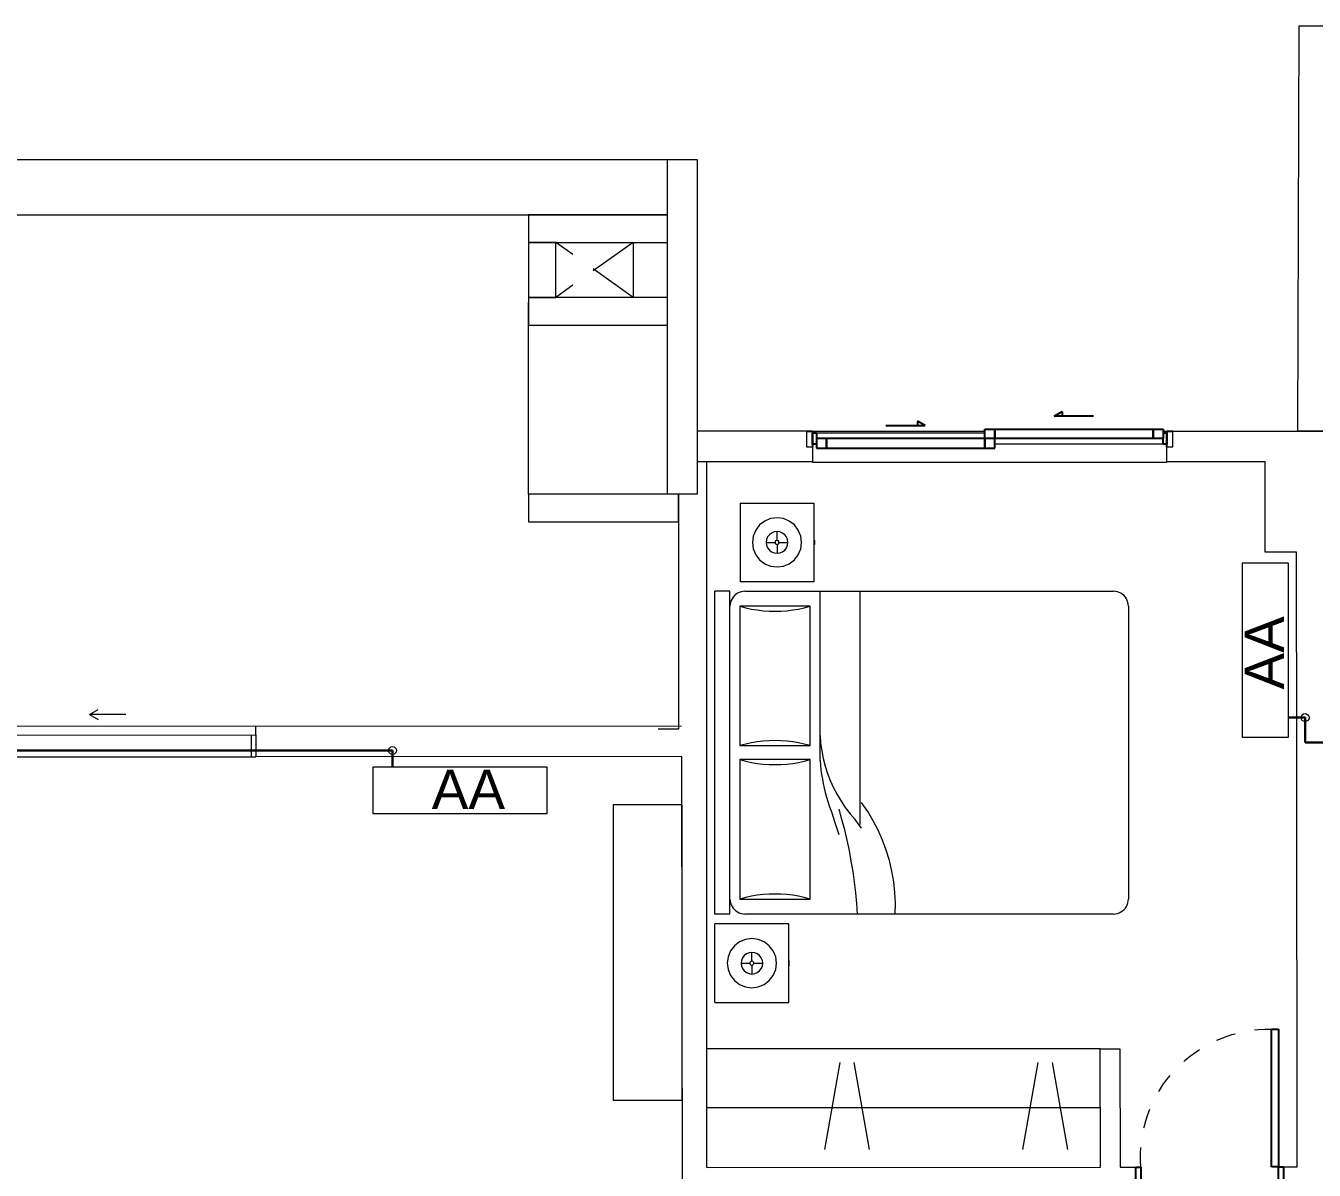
# Model space of a CAD drawing. Header units: millimetres. Extents: x 539 to 842, y -453 to -96.
# Drawn here: x 800.24 to 806.79, y -232.43 to -226.62 of the extents above; entities that cross this region are included whole.
import ezdxf

# ---------------------------------------------------------------- set-up
doc = ezdxf.new("R2010")
doc.units = ezdxf.units.MM
doc.header["$LTSCALE"] = 0.1
for name, pattern in [('CONTINUA', [0]), ('HIDDEN', [0.375, 0.25, -0.125]), ('Trazo', [0.00635, 0.003175, -0.003175])]:
    doc.linetypes.add(name, pattern=pattern)
doc.layers.get('0').update_dxf_attribs({"lineweight": 5})
doc.layers.add('00-Secundario', color=24, linetype='Continuous')
for name, color, linetype, lineweight in [('A-DOOR', 7, 'Continuous', 5), ('A-DOOR-FRAM', 7, 'Continuous', 5), ('A-GLAZ', 7, 'Continuous', 5), ('A-GLAZ-SILL', 7, 'Continuous', 5), ('Arq-Equipamiento', 250, 'Continuous', 5), ('MUEBLES', 250, 'Continuous', 5)]:
    doc.layers.add(name, color=color, linetype=linetype, lineweight=lineweight)
doc.layers.add('A-DOOR-HDLN', color=5, linetype='Trazo', lineweight=5, true_color=0x0000ff)
doc.styles.get("Standard").update_dxf_attribs({"font": 'arial.ttf'})

# ---------------------------------------------------------------- blocks, each defined once
blk = doc.blocks.new('Family5 - Puerta OPBLAK - Dormitorio-2880729-1-TORRE-ARQ-PB')
at = {"layer": 'A-DOOR', "color": 8, "lineweight": 25}
for p, q in [((-0.35, 0.05), (-0.375, 0.05)), ((-0.375, 0.05), (-0.375, -0.05)), ((-0.35, -0.05), (-0.35, 0.05)), ((0.375, 0.05), (0.35, 0.05)), ((0.35, 0.05), (0.35, -0.05)), ((0.375, -0.05), (0.375, 0.05)), ((-0.375, -0.05), (-0.35, -0.05)), ((0.35, -0.05), (0.315, -0.05)), ((0.315, -0.05), (0.315, -0.75)), ((0.35, -0.75), (0.35, -0.05)), ((0.35, -0.05), (0.375, -0.05)), ((0.315, -0.75), (0.35, -0.75))]:
    blk.add_line(p, q, dxfattribs=at)
at = {"layer": 'A-DOOR-HDLN', "color": 8}
blk.add_arc((0.3017, -0.0967), 0.6534, 175.89838, 271.16402, dxfattribs=at)
blk = doc.blocks.new('Doors_Sliding_Milgard_Aluminum-Series_2-Panels - PV 2_50 X 2_10-2402500-1-TORRE-ARQ-PB')
at = {"layer": 'A-DOOR', "color": 8}
for p, q in [((1.1916, 0.078), (-1.3084, 0.078)), ((-1.3084, 0.078), (-1.3084, -0.0347)), ((-1.3084, 0.078), (1.1916, 0.078)), ((1.1916, -0.0347), (1.1916, 0.078)), ((-1.3084, -0.0347), (1.1916, -0.0347)), ((0.3474, -0.1382), (0.3914, -0.1128)), ((0.3474, -0.1382), (0.3914, -0.1636)), ((0.5315, -0.1382), (0.3474, -0.1382))]:
    blk.add_line(p, q, dxfattribs=at)
at = {"layer": 'A-DOOR-FRAM', "color": 8}
for p, q in [((-1.2952, 0.078), (-1.2952, -0.0347)), ((-0.0758, 0.078), (-0.0758, -0.0347)), ((-0.0409, 0.078), (-0.0409, -0.0347)), ((1.1709, 0.078), (1.1709, -0.0347))]:
    blk.add_line(p, q, dxfattribs=at)
blk = doc.blocks.new('Windows_Opening-Slide_UFME_Fenetre_Coulissante_2V - 1_20 x 1_80-1553890-1-TORRE-ARQ-PB')
at = {"layer": 'A-GLAZ', "color": 8, "lineweight": 25}
for p, q in [((-0.9, -0.078), (-0.9, 0.002)), ((-0.88, 0.008), (-0.83, 0.008)), ((-0.88, -0.04), (-0.88, 0.008)), ((-0.83, 0.008), (-0.025, 0.008)), ((-0.83, -0.04), (-0.83, 0.008)), ((-0.83, 0.008), (-0.83, -0.04)), ((-0.025, 0.008), (-0.025, -0.04)), ((-0.025, -0.04), (-0.025, 0.008)), ((-0.025, 0.008), (0.025, 0.008)), ((0.025, 0.008), (0.025, -0.04)), ((0.9, 0.002), (0.9, -0.078)), ((-0.88, -0.011), (-0.9, -0.011)), ((-0.9, -0.011), (-0.9, -0.069)), ((-0.83, -0.04), (-0.88, -0.04)), ((-0.88, -0.069), (-0.88, -0.04)), ((-0.025, -0.04), (-0.83, -0.04)), ((0.025, -0.04), (-0.025, -0.04)), ((0.025, -0.04), (-0.025, -0.04)), ((-0.025, -0.04), (-0.025, -0.088)), ((0.83, -0.04), (0.025, -0.04)), ((0.025, -0.04), (0.025, -0.088)), ((0.025, -0.088), (0.025, -0.04)), ((0.83, -0.088), (0.83, -0.04)), ((0.88, -0.04), (0.83, -0.04)), ((0.83, -0.04), (0.83, -0.088)), ((0.9, -0.011), (0.88, -0.011)), ((0.88, -0.011), (0.88, -0.04)), ((0.88, -0.088), (0.88, -0.04)), ((0.9, -0.069), (0.9, -0.011)), ((-0.93, -0.078), (-0.9, -0.078)), ((-0.9, -0.069), (-0.88, -0.069)), ((-0.5275, -0.106), (-0.3275, -0.106)), ((-0.3675, -0.1291), (-0.3675, -0.106)), ((-0.3275, -0.106), (-0.3675, -0.1291)), ((-0.025, -0.088), (0.025, -0.088)), ((0.025, -0.088), (0.83, -0.088)), ((0.83, -0.088), (0.88, -0.088)), ((0.88, -0.069), (0.9, -0.069)), ((0.9, -0.078), (0.93, -0.078)), ((0.3275, -0.154), (0.3675, -0.1771)), ((0.5275, -0.154), (0.3275, -0.154)), ((0.3675, -0.1771), (0.3675, -0.154))]:
    blk.add_line(p, q, dxfattribs=at)
at = {"layer": 'A-GLAZ', "color": 8}
for p, q in [((0.88, -0.011), (0.025, -0.011)), ((-0.9, -0.078), (-0.025, -0.078)), ((-0.88, -0.069), (-0.025, -0.069)), ((0.88, -0.078), (0.9, -0.078))]:
    blk.add_line(p, q, dxfattribs=at)
at = {"layer": 'A-GLAZ-SILL', "color": 8}
for p, q in [((-0.9, 0.078), (-0.9, 0.082)), ((0.9, 0.082), (-0.9, 0.082)), ((0.9, 0.082), (0.9, 0.078))]:
    blk.add_line(p, q, dxfattribs=at)
blk = doc.blocks.new('cama grande')
at = {"layer": 'MUEBLES'}
for p, q in [((584.9898, 704.5615), (585.0149, 704.5615)), ((584.9898, 704.5615), (584.9898, 704.1865)), ((585.0149, 704.5615), (585.3898, 704.5615)), ((585.3898, 704.1866), (585.3898, 704.5615)), ((585.4398, 704.5615), (587.0795, 704.5615)), ((585.4398, 704.4853), (585.4398, 704.5615)), ((587.0795, 704.4853), (587.0795, 704.5615)), ((585.1575, 704.4947), (585.1273, 704.4822)), ((585.1898, 704.499), (585.1575, 704.4947)), ((585.2222, 704.4947), (585.1898, 704.499)), ((585.2523, 704.4822), (585.2222, 704.4947)), ((585.0816, 704.4365), (585.0691, 704.4064)), ((585.1015, 704.4624), (585.0816, 704.4365)), ((585.1273, 704.4822), (585.1015, 704.4624)), ((585.1756, 704.4272), (585.1623, 704.4217)), ((585.1898, 704.4291), (585.1756, 704.4272)), ((585.1898, 704.4291), (585.1898, 704.384)), ((585.2041, 704.4272), (585.1898, 704.4291)), ((585.2173, 704.4217), (585.2041, 704.4272)), ((585.2782, 704.4624), (585.2523, 704.4822)), ((585.298, 704.4365), (585.2782, 704.4624)), ((585.3105, 704.4064), (585.298, 704.4365)), ((585.4398, 704.4853), (585.516, 704.4853)), ((585.4398, 704.4853), (587.0795, 704.4853)), ((585.4424, 704.4288), (585.4405, 704.419)), ((585.4456, 704.4382), (585.4424, 704.4288)), ((585.45, 704.4472), (585.4456, 704.4382)), ((585.4556, 704.4554), (585.45, 704.4472)), ((585.4621, 704.4629), (585.4556, 704.4554)), ((585.4696, 704.4695), (585.4621, 704.4629)), ((585.4779, 704.475), (585.4696, 704.4695)), ((585.4869, 704.4795), (585.4779, 704.475)), ((585.4963, 704.4827), (585.4869, 704.4795)), ((585.5061, 704.4846), (585.4963, 704.4827)), ((585.516, 704.4853), (585.5061, 704.4846)), ((586.2241, 704.4345), (585.516, 704.4345)), ((585.5237, 704.4054), (585.516, 704.4345)), ((585.516, 704.4345), (585.516, 704.0789)), ((586.2241, 704.4345), (586.2163, 704.4054)), ((586.2241, 704.0789), (586.2241, 704.4345)), ((587.0033, 704.4345), (586.2953, 704.4345)), ((586.2953, 704.4345), (586.2953, 704.0789)), ((586.303, 704.4054), (586.2953, 704.4345)), ((587.0033, 704.4345), (586.9956, 704.4054)), ((587.0133, 704.4846), (587.0033, 704.4853)), ((587.0033, 704.4853), (587.0795, 704.4853)), ((587.0033, 704.0789), (587.0033, 704.4345)), ((587.023, 704.4827), (587.0133, 704.4846)), ((587.0325, 704.4795), (587.023, 704.4827)), ((587.0414, 704.475), (587.0325, 704.4795)), ((587.0497, 704.4695), (587.0414, 704.475)), ((587.0572, 704.4629), (587.0497, 704.4695)), ((587.0638, 704.4554), (587.0572, 704.4629)), ((587.0693, 704.4472), (587.0638, 704.4554)), ((587.0737, 704.4382), (587.0693, 704.4472)), ((587.0769, 704.4288), (587.0737, 704.4382)), ((587.0789, 704.419), (587.0769, 704.4288)), ((587.5027, 704.4338), (587.1277, 704.4338)), ((587.1277, 704.059), (587.1277, 704.4338)), ((587.5277, 704.4338), (587.5027, 704.4338)), ((587.5277, 704.4338), (587.5277, 704.0589)), ((585.0691, 704.4064), (585.0649, 704.374)), ((585.0649, 704.374), (585.0691, 704.3417)), ((585.1367, 704.3883), (585.1348, 704.374)), ((585.1798, 704.374), (585.1348, 704.374)), ((585.1348, 704.374), (585.1367, 704.3598)), ((585.1422, 704.4015), (585.1367, 704.3883)), ((585.1509, 704.4129), (585.1422, 704.4015)), ((585.1623, 704.4217), (585.1509, 704.4129)), ((585.1801, 704.3766), (585.1798, 704.374)), ((585.1798, 704.374), (585.1801, 704.3714)), ((585.1811, 704.379), (585.1801, 704.3766)), ((585.1801, 704.3714), (585.1811, 704.369)), ((585.1827, 704.3811), (585.1811, 704.379)), ((585.1811, 704.369), (585.1827, 704.3669)), ((585.1848, 704.3827), (585.1827, 704.3811)), ((585.1827, 704.3669), (585.1848, 704.3654)), ((585.1872, 704.3837), (585.1848, 704.3827)), ((585.1848, 704.3654), (585.1872, 704.3644)), ((585.1898, 704.384), (585.1872, 704.3837)), ((585.1872, 704.3644), (585.1898, 704.364)), ((585.1924, 704.3837), (585.1898, 704.384)), ((585.1898, 704.364), (585.1924, 704.3644)), ((585.1898, 704.364), (585.1898, 704.319)), ((585.1948, 704.3827), (585.1924, 704.3837)), ((585.1924, 704.3644), (585.1948, 704.3654)), ((585.1969, 704.3811), (585.1948, 704.3827)), ((585.1948, 704.3654), (585.1969, 704.3669)), ((585.1985, 704.379), (585.1969, 704.3811)), ((585.1969, 704.3669), (585.1985, 704.369)), ((585.1995, 704.3766), (585.1985, 704.379)), ((585.1985, 704.369), (585.1995, 704.3714)), ((585.1998, 704.374), (585.1995, 704.3766)), ((585.1995, 704.3714), (585.1998, 704.374)), ((585.1998, 704.374), (585.2448, 704.374)), ((585.2287, 704.4129), (585.2173, 704.4217)), ((585.2375, 704.4015), (585.2287, 704.4129)), ((585.243, 704.3883), (585.2375, 704.4015)), ((585.2448, 704.374), (585.243, 704.3883)), ((585.243, 704.3598), (585.2448, 704.374)), ((585.3148, 704.374), (585.3105, 704.4064)), ((585.3105, 704.3417), (585.3148, 704.374)), ((585.4405, 704.419), (585.4398, 704.4091)), ((585.4398, 703.8376), (585.4398, 704.4091)), ((585.5301, 704.3761), (585.5237, 704.4054)), ((585.535, 704.3465), (585.5301, 704.3761)), ((586.21, 704.3761), (586.205, 704.3465)), ((586.2163, 704.4054), (586.21, 704.3761)), ((586.3093, 704.3761), (586.303, 704.4054)), ((586.3143, 704.3465), (586.3093, 704.3761)), ((586.9892, 704.3761), (586.9843, 704.3465)), ((586.9956, 704.4054), (586.9892, 704.3761)), ((587.0795, 704.4091), (587.0789, 704.419)), ((587.0795, 704.4091), (587.0795, 704.0281)), ((587.2954, 704.3671), (587.2653, 704.3546)), ((587.3277, 704.3714), (587.2954, 704.3671)), ((587.3601, 704.3671), (587.3277, 704.3714)), ((587.3902, 704.3546), (587.3601, 704.3671)), ((585.0691, 704.3417), (585.0816, 704.3116)), ((585.0816, 704.3116), (585.1015, 704.2857)), ((585.1367, 704.3598), (585.1422, 704.3465)), ((585.1422, 704.3465), (585.1509, 704.3351)), ((585.1509, 704.3351), (585.1623, 704.3264)), ((585.1623, 704.3264), (585.1756, 704.3209)), ((585.1756, 704.3209), (585.1898, 704.319)), ((585.1898, 704.319), (585.2041, 704.3209)), ((585.2041, 704.3209), (585.2173, 704.3264)), ((585.2173, 704.3264), (585.2287, 704.3351)), ((585.2287, 704.3351), (585.2375, 704.3465)), ((585.2375, 704.3465), (585.243, 704.3598)), ((585.2782, 704.2857), (585.298, 704.3116)), ((585.298, 704.3116), (585.3105, 704.3417)), ((585.5386, 704.3166), (585.535, 704.3465)), ((585.5407, 704.2867), (585.5386, 704.3166)), ((586.2015, 704.3166), (586.1994, 704.2867)), ((586.205, 704.3465), (586.2015, 704.3166)), ((586.3178, 704.3166), (586.3143, 704.3465)), ((586.32, 704.2867), (586.3178, 704.3166)), ((586.9808, 704.3166), (586.9786, 704.2867)), ((586.9843, 704.3465), (586.9808, 704.3166)), ((587.2195, 704.3089), (587.2071, 704.2788)), ((587.2394, 704.3348), (587.2195, 704.3089)), ((587.2653, 704.3546), (587.2394, 704.3348)), ((587.3135, 704.2996), (587.3002, 704.2941)), ((587.3277, 704.3014), (587.3135, 704.2996)), ((587.3277, 704.3014), (587.3277, 704.2564)), ((587.342, 704.2996), (587.3277, 704.3014)), ((587.3553, 704.2941), (587.342, 704.2996)), ((587.4161, 704.3348), (587.3902, 704.3546)), ((587.436, 704.3089), (587.4161, 704.3348)), ((587.4484, 704.2788), (587.436, 704.3089)), ((585.1015, 704.2857), (585.1273, 704.2658)), ((585.1273, 704.2658), (585.1575, 704.2533)), ((585.1575, 704.2533), (585.1898, 704.2491)), ((585.1898, 704.2491), (585.2222, 704.2533)), ((585.2222, 704.2533), (585.2523, 704.2658)), ((585.2523, 704.2658), (585.2782, 704.2857)), ((585.5414, 704.2567), (585.5407, 704.2867)), ((585.5407, 704.2266), (585.5414, 704.2567)), ((586.1994, 704.2867), (586.1987, 704.2567)), ((586.1987, 704.2567), (586.1994, 704.2266)), ((586.3207, 704.2567), (586.32, 704.2867)), ((586.32, 704.2266), (586.3207, 704.2567)), ((586.9786, 704.2867), (586.9779, 704.2567)), ((586.9779, 704.2567), (586.9786, 704.2266)), ((587.2071, 704.2788), (587.2028, 704.2464)), ((587.2028, 704.2464), (587.2071, 704.2141)), ((587.2746, 704.2607), (587.2727, 704.2464)), ((587.3177, 704.2464), (587.2727, 704.2464)), ((587.2727, 704.2464), (587.2746, 704.2322)), ((587.2801, 704.2739), (587.2746, 704.2607)), ((587.2746, 704.2322), (587.2801, 704.2189)), ((587.2888, 704.2853), (587.2801, 704.2739)), ((587.3002, 704.2941), (587.2888, 704.2853)), ((587.3181, 704.249), (587.3177, 704.2464)), ((587.3177, 704.2464), (587.3181, 704.2438)), ((587.3191, 704.2514), (587.3181, 704.249)), ((587.3181, 704.2438), (587.3191, 704.2414)), ((587.3207, 704.2535), (587.3191, 704.2514)), ((587.3191, 704.2414), (587.3207, 704.2393)), ((587.3227, 704.2551), (587.3207, 704.2535)), ((587.3207, 704.2393), (587.3227, 704.2377)), ((587.3252, 704.2561), (587.3227, 704.2551)), ((587.3227, 704.2377), (587.3252, 704.2367)), ((587.3277, 704.2564), (587.3252, 704.2561)), ((587.3252, 704.2367), (587.3277, 704.2364)), ((587.3303, 704.2561), (587.3277, 704.2564)), ((587.3277, 704.2364), (587.3303, 704.2367)), ((587.3277, 704.2364), (587.3277, 704.1914)), ((587.3328, 704.2551), (587.3303, 704.2561)), ((587.3303, 704.2367), (587.3328, 704.2377)), ((587.3348, 704.2535), (587.3328, 704.2551)), ((587.3328, 704.2377), (587.3348, 704.2393)), ((587.3364, 704.2514), (587.3348, 704.2535)), ((587.3348, 704.2393), (587.3364, 704.2414)), ((587.3374, 704.249), (587.3364, 704.2514)), ((587.3364, 704.2414), (587.3374, 704.2438)), ((587.3378, 704.2464), (587.3374, 704.249)), ((587.3374, 704.2438), (587.3378, 704.2464)), ((587.3378, 704.2464), (587.3828, 704.2464)), ((587.3667, 704.2853), (587.3553, 704.2941)), ((587.3754, 704.2739), (587.3667, 704.2853)), ((587.3809, 704.2607), (587.3754, 704.2739)), ((587.3754, 704.2189), (587.3809, 704.2322)), ((587.3828, 704.2464), (587.3809, 704.2607)), ((587.3809, 704.2322), (587.3828, 704.2464)), ((587.4527, 704.2464), (587.4484, 704.2788)), ((587.4484, 704.2141), (587.4527, 704.2464)), ((584.9898, 704.1865), (585.3898, 704.1866)), ((585.179, 704.1866), (585.1789, 704.1866)), ((585.1789, 704.1866), (585.1789, 704.1839)), ((585.179, 704.1839), (585.1789, 704.1839)), ((585.179, 704.1839), (585.179, 704.1866)), ((585.1794, 704.1839), (585.179, 704.1839)), ((585.1794, 704.1839), (585.1794, 704.1866)), ((585.1799, 704.1839), (585.1794, 704.1839)), ((585.1799, 704.1839), (585.1799, 704.1866)), ((585.1799, 704.1839), (585.1807, 704.1839)), ((585.1807, 704.1839), (585.1807, 704.1866)), ((585.1807, 704.1839), (585.1816, 704.1839)), ((585.1816, 704.1839), (585.1816, 704.1866)), ((585.1816, 704.1839), (585.1828, 704.1839)), ((585.1828, 704.1839), (585.1828, 704.1866)), ((585.1828, 704.1839), (585.1841, 704.1839)), ((585.1841, 704.1839), (585.1841, 704.1866)), ((585.1841, 704.1839), (585.1855, 704.1839)), ((585.1855, 704.1839), (585.1855, 704.1866)), ((585.1855, 704.1839), (585.1869, 704.1839)), ((585.1869, 704.1839), (585.1869, 704.1866)), ((585.1869, 704.1839), (585.1885, 704.1839)), ((585.1885, 704.1839), (585.1885, 704.1866)), ((585.1885, 704.1839), (585.1901, 704.1839)), ((585.1901, 704.1839), (585.1901, 704.1866)), ((585.1901, 704.1839), (585.1917, 704.1839)), ((585.1917, 704.1839), (585.1917, 704.1866)), ((585.1917, 704.1839), (585.1932, 704.1839)), ((585.1932, 704.1839), (585.1932, 704.1866)), ((585.1932, 704.1839), (585.1948, 704.1839)), ((585.1948, 704.1839), (585.1948, 704.1866)), ((585.1948, 704.1839), (585.1962, 704.1839)), ((585.1962, 704.1839), (585.1962, 704.1866)), ((585.1962, 704.1839), (585.1974, 704.1839)), ((585.1974, 704.1839), (585.1974, 704.1866)), ((585.1974, 704.1839), (585.1985, 704.1839)), ((585.1985, 704.1839), (585.1985, 704.1866)), ((585.1985, 704.1839), (585.1995, 704.1839)), ((585.1995, 704.1839), (585.1995, 704.1866)), ((585.1995, 704.1839), (585.2003, 704.1839)), ((585.2003, 704.1839), (585.2003, 704.1866)), ((585.2008, 704.1839), (585.2003, 704.1839)), ((585.2008, 704.1839), (585.2008, 704.1866)), ((585.2012, 704.1839), (585.2008, 704.1839)), ((585.2012, 704.1839), (585.2012, 704.1866)), ((585.2013, 704.1839), (585.2012, 704.1839)), ((585.2013, 704.1866), (585.2013, 704.1839)), ((585.3898, 704.1866), (585.3898, 704.1866)), ((585.5301, 704.1372), (585.535, 704.1668)), ((585.535, 704.1668), (585.5386, 704.1967)), ((585.5386, 704.1967), (585.5407, 704.2266)), ((586.1994, 704.2266), (586.2015, 704.1967)), ((586.2015, 704.1967), (586.205, 704.1668)), ((586.205, 704.1668), (586.21, 704.1372)), ((586.3093, 704.1372), (586.3143, 704.1668)), ((586.3143, 704.1668), (586.3178, 704.1967)), ((586.3178, 704.1967), (586.32, 704.2266)), ((586.9786, 704.2266), (586.9808, 704.1967)), ((586.9808, 704.1967), (586.9843, 704.1668)), ((586.9843, 704.1668), (586.9892, 704.1372)), ((587.2071, 704.2141), (587.2195, 704.1839)), ((587.2195, 704.1839), (587.2394, 704.1581)), ((587.2801, 704.2189), (587.2888, 704.2075)), ((587.2888, 704.2075), (587.3002, 704.1988)), ((587.3002, 704.1988), (587.3135, 704.1933)), ((587.3135, 704.1933), (587.3277, 704.1914)), ((587.3277, 704.1914), (587.342, 704.1933)), ((587.342, 704.1933), (587.3553, 704.1988)), ((587.3553, 704.1988), (587.3667, 704.2075)), ((587.3667, 704.2075), (587.3754, 704.2189)), ((587.4161, 704.1581), (587.436, 704.1839)), ((587.436, 704.1839), (587.4484, 704.2141)), ((585.516, 704.0789), (585.5237, 704.1079)), ((585.5237, 704.1079), (585.5301, 704.1372)), ((586.21, 704.1372), (586.2163, 704.1079)), ((586.2163, 704.1079), (586.2241, 704.0789)), ((586.2953, 704.0789), (586.303, 704.1079)), ((586.303, 704.1079), (586.3093, 704.1372)), ((586.9892, 704.1372), (586.9956, 704.1079)), ((586.9956, 704.1079), (587.0033, 704.0789)), ((587.2394, 704.1581), (587.2653, 704.1382)), ((587.2653, 704.1382), (587.2954, 704.1257)), ((587.2954, 704.1257), (587.3277, 704.1215)), ((587.3277, 704.1215), (587.3601, 704.1257)), ((587.3601, 704.1257), (587.3902, 704.1382)), ((587.3902, 704.1382), (587.4161, 704.1581)), ((585.516, 704.0789), (586.2241, 704.0789)), ((586.2953, 704.0789), (587.0033, 704.0789)), ((587.1277, 704.0589), (587.1277, 704.059)), ((587.5277, 704.0589), (587.1277, 704.0589)), ((587.3163, 704.059), (587.3163, 704.0562)), ((587.3163, 704.0562), (587.3164, 704.0562)), ((587.3164, 704.0562), (587.3164, 704.059)), ((587.3164, 704.0562), (587.3168, 704.0562)), ((587.3168, 704.0562), (587.3168, 704.059)), ((587.3168, 704.0562), (587.3173, 704.0562)), ((587.3173, 704.0562), (587.3173, 704.059)), ((587.318, 704.0562), (587.3173, 704.0562)), ((587.318, 704.0562), (587.318, 704.059)), ((587.319, 704.0562), (587.318, 704.0562)), ((587.319, 704.0562), (587.319, 704.059)), ((587.3201, 704.0562), (587.319, 704.0562)), ((587.3201, 704.0562), (587.3201, 704.059)), ((587.3214, 704.0562), (587.3201, 704.0562)), ((587.3214, 704.0562), (587.3214, 704.059)), ((587.3228, 704.0562), (587.3214, 704.0562)), ((587.3228, 704.0562), (587.3228, 704.059)), ((587.3243, 704.0562), (587.3228, 704.0562)), ((587.3243, 704.0562), (587.3243, 704.059)), ((587.3259, 704.0562), (587.3243, 704.0562)), ((587.3259, 704.0562), (587.3259, 704.059)), ((587.3274, 704.0562), (587.3259, 704.0562)), ((587.3274, 704.0562), (587.3274, 704.059)), ((587.329, 704.0562), (587.3274, 704.0562)), ((587.329, 704.0562), (587.329, 704.059)), ((587.3306, 704.0562), (587.329, 704.0562)), ((587.3306, 704.0562), (587.3306, 704.059)), ((587.3321, 704.0562), (587.3306, 704.0562)), ((587.3321, 704.0562), (587.3321, 704.059)), ((587.3335, 704.0562), (587.3321, 704.0562)), ((587.3335, 704.0562), (587.3335, 704.059)), ((587.3348, 704.0562), (587.3335, 704.0562)), ((587.3348, 704.0562), (587.3348, 704.059)), ((587.3359, 704.0562), (587.3348, 704.0562)), ((587.3359, 704.0562), (587.3359, 704.059)), ((587.3368, 704.0562), (587.3359, 704.0562)), ((587.3368, 704.0562), (587.3368, 704.059)), ((587.3376, 704.0562), (587.3368, 704.0562)), ((587.3376, 704.0562), (587.3376, 704.059)), ((587.3376, 704.0562), (587.3382, 704.0562)), ((587.3382, 704.0562), (587.3382, 704.059)), ((587.3382, 704.0562), (587.3386, 704.0562)), ((587.3386, 704.059), (587.3386, 704.059)), ((587.3386, 704.059), (587.3386, 704.0562)), ((587.3386, 704.0562), (587.3386, 704.059)), ((587.3386, 704.0562), (587.3386, 704.0562)), ((585.9667, 703.973), (585.9447, 703.9646)), ((585.9889, 703.9809), (585.9667, 703.973)), ((586.0112, 703.9882), (585.9889, 703.9809)), ((586.0338, 703.995), (586.0112, 703.9882)), ((586.0566, 704.0012), (586.0338, 703.995)), ((586.0794, 704.0068), (586.0566, 704.0012)), ((586.1025, 704.0118), (586.0794, 704.0068)), ((586.1174, 703.9757), (586.0816, 703.9596)), ((586.1256, 704.0162), (586.1025, 704.0118)), ((586.1541, 703.9898), (586.1174, 703.9757)), ((586.1488, 704.0201), (586.1256, 704.0162)), ((586.1722, 704.0233), (586.1488, 704.0201)), ((586.1915, 704.0018), (586.1541, 703.9898)), ((586.1956, 704.026), (586.1722, 704.0233)), ((586.2295, 704.0116), (586.1915, 704.0018)), ((586.2191, 704.0281), (586.1956, 704.026)), ((586.2191, 704.0281), (586.3461, 704.0281)), ((586.268, 704.0193), (586.2295, 704.0116)), ((586.3069, 704.0248), (586.268, 704.0193)), ((586.3461, 704.0281), (586.3069, 704.0248)), ((586.3461, 704.0281), (587.0795, 704.0281)), ((587.0795, 704.0281), (587.0795, 703.8249)), ((585.8417, 703.9312), (585.8934, 703.9473)), ((585.8674, 703.9027), (585.9198, 703.9164)), ((585.8934, 703.9473), (585.9447, 703.9646)), ((585.9198, 703.9164), (585.9718, 703.9312)), ((586.013, 703.9214), (585.9804, 703.8995)), ((586.0468, 703.9415), (586.013, 703.9214)), ((586.0816, 703.9596), (586.0468, 703.9415)), ((585.4398, 703.8376), (585.4938, 703.8414)), ((585.4938, 703.8414), (585.5477, 703.8464)), ((585.5477, 703.8464), (585.6015, 703.8527)), ((585.6015, 703.8527), (585.6551, 703.8602)), ((585.6551, 703.8602), (585.7085, 703.869)), ((585.7085, 703.869), (585.7617, 703.879)), ((585.7617, 703.879), (585.8147, 703.8902)), ((585.8147, 703.8902), (585.8674, 703.9027)), ((585.876, 703.8167), (585.9193, 703.8503)), ((585.9492, 703.8757), (585.9193, 703.8503)), ((585.9804, 703.8995), (585.9492, 703.8757)), ((585.4398, 703.6456), (585.4398, 703.8376)), ((585.8939, 703.8249), (587.0795, 703.8249)), ((585.9138, 703.7577), (585.9609, 703.7858)), ((585.9609, 703.7858), (586.0061, 703.8167)), ((587.0795, 703.8249), (587.0795, 702.5377)), ((585.7636, 703.6915), (585.815, 703.7105)), ((585.815, 703.7105), (585.8651, 703.7326)), ((585.8651, 703.7326), (585.9138, 703.7577)), ((585.4398, 703.6456), (585.4946, 703.645)), ((585.4398, 702.5377), (585.4398, 703.6456)), ((585.4946, 703.645), (585.5493, 703.6476)), ((585.5493, 703.6476), (585.6038, 703.6537)), ((585.6038, 703.6537), (585.6578, 703.663)), ((585.6578, 703.663), (585.7111, 703.6756)), ((585.7111, 703.6756), (585.7636, 703.6915)), ((585.4398, 702.5377), (585.4405, 702.5277)), ((587.0789, 702.5277), (587.0795, 702.5377)), ((585.4405, 702.5277), (585.4424, 702.5179)), ((585.4424, 702.5179), (585.4456, 702.5085)), ((585.4456, 702.5085), (585.45, 702.4996)), ((585.45, 702.4996), (585.4556, 702.4913)), ((585.4556, 702.4913), (585.4621, 702.4838)), ((585.4621, 702.4838), (585.4696, 702.4772)), ((585.4696, 702.4772), (585.4779, 702.4717)), ((585.4779, 702.4717), (585.4869, 702.4673)), ((585.4869, 702.4673), (585.4963, 702.464)), ((585.4963, 702.464), (585.5061, 702.4621)), ((587.0133, 702.4621), (587.023, 702.464)), ((587.023, 702.464), (587.0325, 702.4673)), ((587.0325, 702.4673), (587.0414, 702.4717)), ((587.0414, 702.4717), (587.0497, 702.4772)), ((587.0497, 702.4772), (587.0572, 702.4838)), ((587.0572, 702.4838), (587.0638, 702.4913)), ((587.0638, 702.4913), (587.0693, 702.4996)), ((587.0693, 702.4996), (587.0737, 702.5085)), ((587.0737, 702.5085), (587.0769, 702.5179)), ((587.0769, 702.5179), (587.0789, 702.5277)), ((585.5061, 702.4621), (585.516, 702.4615)), ((587.0033, 702.4615), (585.516, 702.4615)), ((587.0033, 702.4615), (587.0133, 702.4621))]:
    blk.add_line(p, q, dxfattribs=at)
blk = doc.blocks.new('T1-5P-2020')
at = {"color": 8}
for p, q in [((4093.4012, 1366.1794), (4098.9693, 1366.1794)), ((4093.4012, 1365.8994), (4098.9693, 1365.8994)), ((4098.2632, 1364.4794), (4098.2632, 1365.4534)), ((4099.6761, 1364.8004), (4099.1193, 1364.8004)), ((4099.1193, 1364.8003), (4099.1193, 1364.6444)), ((4099.1696, 1361.0593), (4099.1696, 1364.6444))]:
    blk.add_line(p, q, dxfattribs=at)
at = {"color": 8, "linetype": 'HIDDEN', "lineweight": 5, "ltscale": 10}
for p, q in [((4098.7943, 1365.4792), (4098.4025, 1365.7592)), ((4098.7944, 1365.7592), (4098.4025, 1365.4794))]:
    blk.add_line(p, q, dxfattribs=at)
at = {"color": 8, "lineweight": 5}
for p, q in [((4098.7943, 1365.7592), (4098.7943, 1365.4792)), ((4099.6761, 1364.8004), (4099.6761, 1364.7204)), ((4101.5361, 1364.8004), (4102.3201, 1364.8004)), ((4101.5361, 1364.7204), (4101.5361, 1364.8004)), ((4099.6761, 1364.7204), (4099.7061, 1364.7204)), ((4099.7061, 1364.7204), (4099.7061, 1364.6444)), ((4101.5061, 1364.6444), (4101.5061, 1364.7204)), ((4101.5061, 1364.7204), (4101.5361, 1364.7204)), ((4099.7061, 1364.6444), (4099.1193, 1364.6444)), ((4102.0052, 1364.6444), (4101.5061, 1364.6444)), ((4102.0057, 1364.1854), (4102.0052, 1364.6444)), ((4099.0263, 1363.2881), (4099.0264, 1364.4795)), ((4102.1647, 1364.1854), (4102.0057, 1364.1854)), ((4102.1657, 1363.1678), (4102.1647, 1364.1854)), ((4096.8776, 1363.301), (4094.3776, 1363.2985)), ((4096.8776, 1363.301), (4099.0396, 1363.3029)), ((4096.8777, 1363.2577), (4096.8776, 1363.301)), ((4098.9216, 1363.288), (4099.0263, 1363.2881)), ((4099.0425, 1363.1472), (4096.8778, 1363.1453)), ((4099.0465, 1359.1144), (4099.0425, 1363.1472)), ((4102.1678, 1361.0623), (4102.1657, 1363.1678)), ((4101.1672, 1361.6623), (4099.169, 1361.6623)), ((4101.1672, 1361.6623), (4101.2672, 1361.6624)), ((4101.1678, 1361.0613), (4101.1672, 1361.6623)), ((4101.2672, 1361.6624), (4101.2678, 1361.0614)), ((4099.8442, 1361.5931), (4099.7664, 1361.1499)), ((4099.9161, 1361.5931), (4099.9938, 1361.1499)), ((4100.8498, 1361.5931), (4100.7721, 1361.1499)), ((4100.9234, 1361.5931), (4101.0012, 1361.1499)), ((4101.1703, 1361.3622), (4099.1688, 1361.3622)), ((4099.1696, 1361.0593), (4101.1678, 1361.0613)), ((4101.2678, 1361.0614), (4101.3478, 1361.0615)), ((4102.0978, 1361.0622), (4102.1678, 1361.0623))]:
    blk.add_line(p, q, dxfattribs=at)
at = {"color": 8}
for points in [[(4102.3201, 1364.8004), (4102.1701, 1364.8004), (4102.1783, 1366.8596), (4102.3201, 1366.8596)], [(4099.1193, 1364.4795), (4098.9695, 1364.4795), (4098.9693, 1366.1794), (4099.1193, 1366.1794)], [(4098.9693, 1365.8994), (4098.2632, 1365.8994), (4098.2632, 1365.7592), (4098.9693, 1365.7592)], [(4098.4025, 1365.7592), (4098.2632, 1365.7592), (4098.2632, 1365.4794), (4098.4025, 1365.4792)], [(4098.9694, 1365.4795), (4098.2632, 1365.4794), (4098.2632, 1365.3392), (4098.9694, 1365.3392)], [(4099.0255, 1364.4795), (4098.2632, 1364.4794), (4098.2632, 1364.3392), (4099.0255, 1364.3393)]]:
    blk.add_lwpolyline(points, close=True, dxfattribs=at)
at = {"color": 8, "lineweight": 5}
blk.add_lwpolyline([(4098.6935, 1362.9016), (4098.6935, 1361.4016), (4099.0435, 1361.4016), (4099.0435, 1362.9016), (4098.6935, 1362.9016)], dxfattribs=at)
for name, p, xscale, rotation in [('Windows_Opening-Slide_UFME_Fenetre_Coulissante_2V - 1_20 x 1_80-1553890-1-TORRE-ARQ-PB', (4100.6061, 1364.7224), -1, 180), ('Doors_Sliding_Milgard_Aluminum-Series_2-Panels - PV 2_50 X 2_10-2402500-1-TORRE-ARQ-PB', (4095.6861, 1363.2218), -0.999999999999992, 180.0572957117578), ('Family5 - Puerta OPBLAK - Dormitorio-2880729-1-TORRE-ARQ-PB', (4101.7229, 1361.0118), -0.999999999999996, 180.0572957908665)]:
    blk.add_blockref(name, p, dxfattribs=dict(at, xscale=xscale, rotation=rotation))
at = {"color": 8, "lineweight": 5, "rotation": 89.9999427328535}
blk.add_blockref('cama grande', (4803.7714, 776.9065), dxfattribs=at)

msp = doc.modelspace()

# ---------------------------------------------------------------- linework, layer by layer
at = {"layer": '00-Secundario', "lineweight": 30}
for points in [[(806.6567, -230.1302), (806.7407, -230.1302)], [(806.6567, -230.1302), (806.7407, -230.1302)], [(806.7407, -230.1302), (806.7407, -230.2562)], [(811.4712, -230.2562), (806.7407, -230.2562)], [(802.1055, -230.2975), (798.2984, -230.2975)], [(802.1055, -230.3815), (802.1055, -230.2975)]]:
    msp.add_lwpolyline(points, dxfattribs=at)
at = {"layer": '00-Secundario', "linetype": 'CONTINUA', "lineweight": 20}
for centre in [(806.7407, -230.1302), (806.7407, -230.1302), (802.1055, -230.2975)]:
    msp.add_circle(centre, 0.02, dxfattribs=at)
at = {"layer": 'Arq-Equipamiento', "color": 8, "linetype": 'CONTINUA', "lineweight": 13}
for points in [[(806.6567, -229.3453), (806.4203, -229.3453), (806.4203, -230.2302), (806.6567, -230.2302)], [(802.8906, -230.3815), (802.0055, -230.3815), (802.0055, -230.6171), (802.8906, -230.6171)]]:
    msp.add_lwpolyline(points, close=True, dxfattribs=at)

# ---------------------------------------------------------------- block references
at = {"color": 8}
msp.add_blockref('T1-5P-2020', (-3295.4671, -1593.4752), dxfattribs=at)

# ---------------------------------------------------------------- texts
at = {"color": 8, "insert": (806.4342, -229.9878), "char_height": 0.2, "attachment_point": 1, "rotation": 90}
msp.add_mtext_dynamic_manual_height_columns('AA', width=1, gutter_width=12.5, heights=[0], dxfattribs=at)
at = {"color": 8, "insert": (802.6772, -230.3946), "char_height": 0.2, "attachment_point": 3}
msp.add_mtext_dynamic_manual_height_columns('AA', width=1, gutter_width=12.5, heights=[0], dxfattribs=at)

doc.saveas('drawing.dxf')
